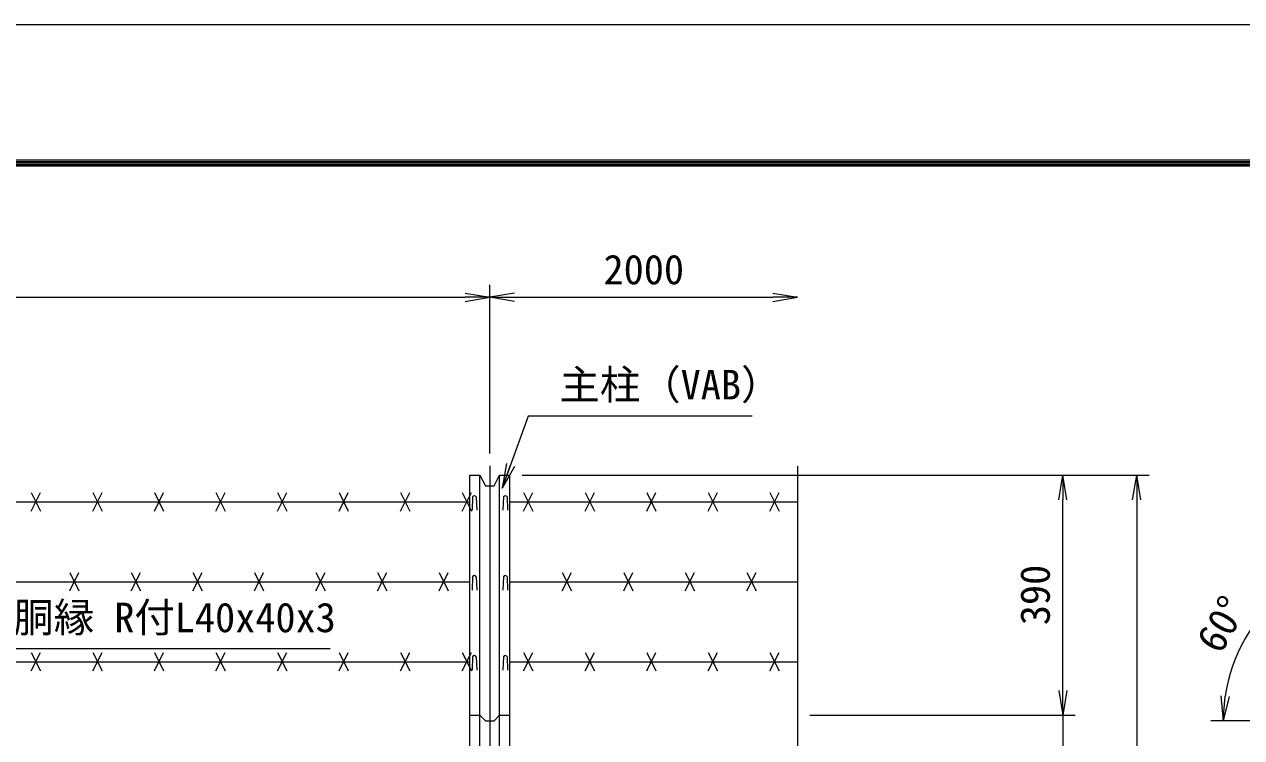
# Model space of a CAD drawing. Units: millimetres, scale not verified. Extents: x -4200 to 4200, y -2970 to 2970.
# Drawn here: x -2276 to -298, y 1811 to 2970 of the extents above; entities that cross this region are included whole.
import ezdxf
from ezdxf.enums import TextEntityAlignment as Align

# ---------------------------------------------------------------- set-up
doc = ezdxf.new("R2010")
doc.units = ezdxf.units.MM
doc.header["$LTSCALE"] = 20
doc.linetypes.add('USER1', pattern=[50.8, 31.75, -6.35, 6.35, -6.35])
for name, color, linetype, lineweight in [('0-0_D-STR1', 1, 'Continuous', 18), ('0-1_D-BMK', 2, 'USER1', 13), ('0-2_D-STR-DIM', 7, 'Continuous', 9), ('0-3_D-STR3', 3, 'Continuous', 13), ('0-7_D-STR-TXT', 7, 'Continuous', 9), ('0-8_0', 7, 'Continuous', 9), ('0-B_D-TTL', 7, 'Continuous', 9)]:
    doc.layers.add(name, color=color, linetype=linetype, lineweight=lineweight)
doc.styles.add('ＭＳ ゴシック', font='')
doc.styles.get('ＭＳ ゴシック').set_extended_font_data('MS Gothic')

# ---------------------------------------------------------------- blocks, each defined once
blk = doc.blocks.new('_Open')
at = {"layer": '0-8_0'}
blk.add_line((-20, 3.33), (0, 0), dxfattribs=at)
blk.add_lwpolyline([(-20, -3.33), (0, 0), (-20, 0)], dxfattribs=at)

msp = doc.modelspace()

# ---------------------------------------------------------------- linework, layer by layer
at = {"layer": '0-0_D-STR1'}
for p, q in [((-1552.4, -311.84), (-1552.4, 2237.87)), ((-1535.9, -311.84), (-1535.9, 2237.87)), ((-1503.9, -311.84), (-1503.9, 2237.87)), ((-1487.4, -311.84), (-1487.4, 2237.87)), ((-1547.9, 2202.45), (-1548.65, 2180.95)), ((-1541.9, 2202.45), (-1541.15, 2180.95)), ((-1497.9, 2202.45), (-1498.65, 2180.95)), ((-1491.9, 2202.45), (-1491.15, 2180.95)), ((-1547.9, 2072.55), (-1548.65, 2051.05)), ((-1541.9, 2072.55), (-1541.15, 2051.05)), ((-1497.9, 2072.55), (-1498.65, 2051.05)), ((-1491.9, 2072.55), (-1491.15, 2051.05)), ((-1547.9, 1942.64), (-1548.65, 1921.14)), ((-1541.9, 1942.64), (-1541.15, 1921.14)), ((-1497.9, 1942.64), (-1498.65, 1921.14)), ((-1491.9, 1942.64), (-1491.15, 1921.14))]:
    msp.add_line(p, q, dxfattribs=at)
for points in [[(-1552.4, 2237.87), (-1535.9, 2237.87), (-1526.9, 2220.37), (-1512.9, 2220.37), (-1503.9, 2237.87), (-1487.4, 2237.87)], [(-1552.4, 1848.16), (-1535.9, 1848.16), (-1526.9, 1838.78), (-1512.9, 1838.78), (-1503.9, 1848.16), (-1487.4, 1848.16)]]:
    msp.add_lwpolyline(points, dxfattribs=at)
for centre in [(-1544.9, 2201.2), (-1494.9, 2201.2), (-1544.9, 2071.3), (-1494.9, 2071.3), (-1544.9, 1941.39), (-1494.9, 1941.39)]:
    msp.add_arc(centre, 3.25, 22.61986, 157.38014, dxfattribs=at)
at = {"layer": '0-1_D-BMK'}
msp.add_line((-1519.9, 2252.87), (-1519.9, -326.84), dxfattribs=at)
at = {"layer": '0-2_D-STR-DIM'}
for p, q in [((-1519.9, 2272.87), (-1519.9, 2546.66)), ((-1519.9, 2272.87), (-1519.9, 2546.66)), ((-3479.9, 2526.66), (-1559.9, 2526.66)), ((-1479.9, 2526.66), (-1059.9, 2526.66)), ((-1467.4, 2237.87), (-568.85, 2237.87)), ((-1467.4, 2237.87), (-448.85, 2237.87)), ((-1019.9, 2252.61), (-1019.9, 978.81)), ((-588.85, 1888.16), (-588.85, 2197.87)), ((-468.85, 2197.87), (-468.85, 28.16)), ((-588.85, 1888.16), (-588.85, 1928.16)), ((-999.9, 1848.16), (-568.85, 1848.16)), ((-999.9, 1848.16), (-568.85, 1848.16)), ((-588.85, 1848.16), (-588.85, 1788.16)), ((-98.88, 1838.78), (-348.31, 1838.78))]:
    msp.add_line(p, q, dxfattribs=at)
msp.add_arc((-60.76, 1838.78), 267.55, 128.57404, 171.42596, dxfattribs=at)
at = {"layer": '0-3_D-STR3'}
for p, q in [((-2264.9, 2209.57), (-2249.9, 2179.57)), ((-2264.9, 2179.57), (-2249.9, 2209.57)), ((-2164.9, 2209.57), (-2149.9, 2179.57)), ((-2164.9, 2179.57), (-2149.9, 2209.57)), ((-2064.9, 2209.57), (-2049.9, 2179.57)), ((-2064.9, 2179.57), (-2049.9, 2209.57)), ((-1964.9, 2209.57), (-1949.9, 2179.57)), ((-1964.9, 2179.57), (-1949.9, 2209.57)), ((-1864.9, 2209.57), (-1849.9, 2179.57)), ((-1864.9, 2179.57), (-1849.9, 2209.57)), ((-1764.9, 2209.57), (-1749.9, 2179.57)), ((-1764.9, 2179.57), (-1749.9, 2209.57)), ((-1664.9, 2209.57), (-1649.9, 2179.57)), ((-1664.9, 2179.57), (-1649.9, 2209.57)), ((-1564.9, 2209.57), (-1549.9, 2179.57)), ((-1564.9, 2179.57), (-1549.9, 2209.57)), ((-1464.9, 2209.57), (-1449.9, 2179.57)), ((-1464.9, 2179.57), (-1449.9, 2209.57)), ((-1364.9, 2209.57), (-1349.9, 2179.57)), ((-1364.9, 2179.57), (-1349.9, 2209.57)), ((-1264.9, 2209.57), (-1249.9, 2179.57)), ((-1264.9, 2179.57), (-1249.9, 2209.57)), ((-1164.9, 2209.57), (-1149.9, 2179.57)), ((-1164.9, 2179.57), (-1149.9, 2209.57)), ((-1064.9, 2209.57), (-1049.9, 2179.57)), ((-1064.9, 2179.57), (-1049.9, 2209.57)), ((-3494.9, 2194.57), (-1552.4, 2194.57)), ((-1487.4, 2194.57), (-1019.9, 2194.57)), ((-2202.4, 2049.67), (-2187.4, 2079.67)), ((-2202.4, 2079.67), (-2187.4, 2049.67)), ((-2102.4, 2049.67), (-2087.4, 2079.67)), ((-2102.4, 2079.67), (-2087.4, 2049.67)), ((-2002.4, 2049.67), (-1987.4, 2079.67)), ((-2002.4, 2079.67), (-1987.4, 2049.67)), ((-1902.4, 2049.67), (-1887.4, 2079.67)), ((-1902.4, 2079.67), (-1887.4, 2049.67)), ((-1802.4, 2049.67), (-1787.4, 2079.67)), ((-1802.4, 2079.67), (-1787.4, 2049.67)), ((-1702.4, 2049.67), (-1687.4, 2079.67)), ((-1702.4, 2079.67), (-1687.4, 2049.67)), ((-1602.4, 2049.67), (-1587.4, 2079.67)), ((-1602.4, 2079.67), (-1587.4, 2049.67)), ((-1402.4, 2049.67), (-1387.4, 2079.67)), ((-1402.4, 2079.67), (-1387.4, 2049.67)), ((-1302.4, 2049.67), (-1287.4, 2079.67)), ((-1302.4, 2079.67), (-1287.4, 2049.67)), ((-1202.4, 2049.67), (-1187.4, 2079.67)), ((-1202.4, 2079.67), (-1187.4, 2049.67)), ((-1102.4, 2049.67), (-1087.4, 2079.67)), ((-1102.4, 2079.67), (-1087.4, 2049.67)), ((-3494.9, 2064.67), (-1552.4, 2064.67)), ((-1487.4, 2064.67), (-1019.9, 2064.67)), ((-2264.9, 1949.76), (-2249.9, 1919.76)), ((-2264.9, 1919.76), (-2249.9, 1949.76)), ((-2164.9, 1949.76), (-2149.9, 1919.76)), ((-2164.9, 1919.76), (-2149.9, 1949.76)), ((-2064.9, 1949.76), (-2049.9, 1919.76)), ((-2064.9, 1919.76), (-2049.9, 1949.76)), ((-1964.9, 1949.76), (-1949.9, 1919.76)), ((-1964.9, 1919.76), (-1949.9, 1949.76)), ((-1864.9, 1949.76), (-1849.9, 1919.76)), ((-1864.9, 1919.76), (-1849.9, 1949.76)), ((-1764.9, 1949.76), (-1749.9, 1919.76)), ((-1764.9, 1919.76), (-1749.9, 1949.76)), ((-1664.9, 1949.76), (-1649.9, 1919.76)), ((-1664.9, 1919.76), (-1649.9, 1949.76)), ((-1564.9, 1949.76), (-1549.9, 1919.76)), ((-1564.9, 1919.76), (-1549.9, 1949.76)), ((-1464.9, 1949.76), (-1449.9, 1919.76)), ((-1464.9, 1919.76), (-1449.9, 1949.76)), ((-1364.9, 1949.76), (-1349.9, 1919.76)), ((-1364.9, 1919.76), (-1349.9, 1949.76)), ((-1264.9, 1949.76), (-1249.9, 1919.76)), ((-1264.9, 1919.76), (-1249.9, 1949.76)), ((-1164.9, 1949.76), (-1149.9, 1919.76)), ((-1164.9, 1919.76), (-1149.9, 1949.76)), ((-1064.9, 1949.76), (-1049.9, 1919.76)), ((-1064.9, 1919.76), (-1049.9, 1949.76)), ((-3494.9, 1934.76), (-1552.4, 1934.76)), ((-1487.4, 1934.76), (-1019.9, 1934.76))]:
    msp.add_line(p, q, dxfattribs=at)
at = {"layer": '0-7_D-STR-TXT'}
for points in [[(-1093.69, 2333.73), (-1457.56, 2333.73), (-1499.16, 2218.52)], [(-1779.24, 1955.68), (-2477.12, 1955.68), (-2528.23, 1790.07)]]:
    msp.add_lwpolyline(points, dxfattribs=at)
at = {"layer": '0-B_D-TTL', "color": 2, "lineweight": 18}
msp.add_lwpolyline([(-4200, 2970), (4200, 2970), (4200, -2970), (-4200, -2970)], close=True, dxfattribs=at)
at = {"layer": '0-B_D-TTL'}
for points in [[(-3930, 2750), (3930, 2750), (3930, -2750), (-3930, -2750)], [(-3927.5, 2747.5), (3927.5, 2747.5), (3927.5, -2747.5), (-3927.5, -2747.5)], [(-3925, 2745), (3925, 2745), (3925, -2745), (-3925, -2745)], [(-3922.5, 2742.5), (3922.5, 2742.5), (3922.5, -2742.5), (-3922.5, -2742.5)], [(-3920, 2740), (3920, 2740), (3920, -2740), (-3920, -2740)]]:
    msp.add_lwpolyline(points, close=True, dxfattribs=at)

# ---------------------------------------------------------------- block references
at = {"layer": '0-2_D-STR-DIM', "xscale": 2, "yscale": 2}
for p in [(-1519.9, 2526.66), (-1019.9, 2526.66)]:
    msp.add_blockref('_Open', p, dxfattribs=at)
for p, rotation in [((-1519.9, 2526.66), 180), ((-588.85, 2237.87), 90), ((-468.85, 2237.87), 90), ((-588.85, 1848.16), 270), ((-588.85, 1848.16), 270), ((-328.31, 1838.78), 265.71298)]:
    msp.add_blockref('_Open', p, dxfattribs=dict(at, rotation=rotation))
at = {"layer": '0-7_D-STR-TXT', "xscale": 2, "yscale": 2, "rotation": 250.14821}
msp.add_blockref('_Open', (-1499.84, 2216.64), dxfattribs=at)

# ---------------------------------------------------------------- texts
at = {"layer": '0-2_D-STR-DIM', "style": 'ＭＳ ゴシック'}
msp.add_text('2000', height=48.09, dxfattribs=at).set_placement((-1335.15, 2533.4), align=Align.BOTTOM_LEFT)
for s, rotation, p in [('390', 90, (-595.6, 1994.14)), ('60°', 60, (-320.33, 1937.78))]:
    msp.add_text(s, height=48.09, rotation=rotation, dxfattribs=at).set_placement(p, align=Align.BOTTOM_LEFT)
at = {"layer": '0-7_D-STR-TXT', "style": 'ＭＳ ゴシック'}
for s, p in [('主柱（VAB）', (-1406.64, 2346.32)), ('爪付胴縁 R付L40x40x3', (-2425.18, 1968.27))]:
    msp.add_text(s, height=48.09, dxfattribs=at).set_placement(p, align=Align.BOTTOM_LEFT)

doc.saveas('drawing.dxf')
